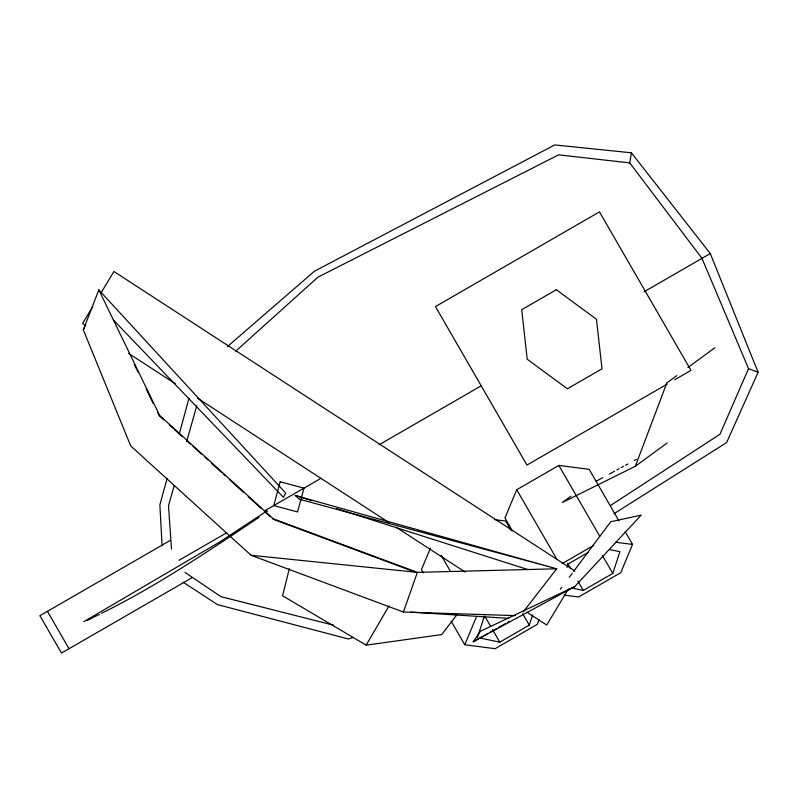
<?xml version="1.0" encoding="UTF-8"?>
<svg xmlns="http://www.w3.org/2000/svg" width="798" height="798" viewBox="0 0 798 798"><rect width="100%" height="100%" fill="white"/><g stroke="black" fill="none" stroke-linecap="round" stroke-linejoin="round"><path stroke-width="1.2" d="M267.041 511.737L267.081 510.82L219.55 542.081L83.79 621.702M613.961 513.732L726.609 442.581L758.1 372.277L748.534 368.636L701.981 258.362L629.752 162.902L631.388 152.797L554.75 144.927L314.462 271.2L227.41 346.601M289.335 568.705L282.562 595.767L366.162 645.163L441.703 634.59L456.646 615.098M167.081 478.471L159.869 504.855L162.094 545.762M179.201 434.112L189.036 398.142M174.223 485.513L168.498 505.752L171.51 549.154M186.672 441.464L196.777 405.753M477.413 637.472L484.157 616.904M479.768 637.961L499.777 642.161L529.264 625.143L532.635 614.859M566.929 567.478L568.056 564.046L588.066 552.495M571.528 587.986L583.298 590.45L612.784 573.433L619.906 551.717L609.313 549.493M113.386 319.968L283.43 497.344L285.794 493.164L98.832 289.903L83.311 329.853L130.742 445.962L251.071 555.268L403.399 612.036L417.374 572.365L556.705 568.784L523.269 611.866M570.959 496.196L562.271 502.55L635.348 466.261L666.809 382.96L676.824 375.629M430.381 548.226L421.434 569.692L423.289 572.914M618.919 520.825L589.193 469.344L558.849 465.424L516.735 489.743L504.954 517.982L512.386 530.85M539.129 619.856L537.244 624.375L495.119 648.694L464.775 644.764L476.556 616.525M625.113 531.548L632.545 544.426L620.764 572.665L578.65 596.984L564.076 595.099M748.534 368.636L719.976 434.242L610.47 505.523M83.311 329.853L85.566 324.866M366.162 645.163L389.015 605.901M92.827 306.512L82.603 323.489L85.745 325.524M101.127 292.706L113.905 271.49L574.869 571.019M568.425 588.974L546.7 625.053L526.84 612.156M574.72 586.61L473.144 641.782L480.456 631.238L574.72 586.61L641.173 515.139L610.759 521.722L573.662 571.348M560.306 589.223L561.792 587.238M569.213 577.303L572.176 573.333M235.619 351.26L317.923 277.175L558.66 154.832L629.752 162.902M687.836 367.559L714.878 347.758M635.348 466.261L667.118 443M259.081 517.304C208.009 551.408 156.717 586.021 101.565 613.283M169.924 540.615L39.9 615.687L61.486 653.073L191.51 578.011M179.011 560.296L226.502 532.874M264.278 511.069L321.145 478.231M379.01 444.825L481.254 385.793M643.966 291.859L710.3 253.555L758.1 372.277M667.238 384.077L526.959 465.074L435.449 306.582L599.468 211.879L690.978 370.372L674.789 379.718M562.181 563.597L593.772 545.363M473.144 641.782L488.186 633.313M490.331 632.096L496.775 628.465M498.93 627.258L505.373 623.627M507.518 622.42L509.663 621.203M596.206 481.194L602.739 477.643M609.263 474.092L614.709 471.129M616.884 469.952L619.058 468.765M621.233 467.578L623.408 466.401M625.582 465.214L627.757 464.037M634.29 460.486L636.465 459.299M87.321 620.375L99.371 614.37M353.175 637.393L348.497 639.008L217.455 604.595L183.141 582.211M403.399 612.036L515.259 615.617M410.86 612.126L508.745 618.36M251.071 555.268L417.374 572.365L273.275 518.81L159.58 415.349L98.832 289.903M494.75 519.648L505.673 521.054L511.249 530.71M615.547 542.221L632.545 544.426M333.724 625.223L220.996 596.675L184.907 572.365M295.18 495.458L556.705 568.784L299.29 499.189L295.18 495.458L311.799 500.755M336.716 508.685L527.787 569.533M273.026 519.219L416.187 572.455M128.598 353.374L175.63 383.938M197.585 398.202L388.865 522.5M396.187 527.249L465.174 572.076M163.72 419.788L159.121 415.608L157.505 412.277M169.226 424.805L172.897 428.147M174.742 429.813L182.084 436.506M186.682 440.676L190.353 444.017M193.106 446.531L201.375 454.052M205.056 457.394L207.809 459.897M211.48 463.239L221.585 472.436M223.42 474.102L225.265 475.778M229.854 479.947L243.629 492.486M248.228 496.665L261.086 508.366M265.674 512.535L270.273 516.715M631.388 152.797L710.3 253.555M558.849 465.424L599.717 536.206M602.55 555.697L612.784 573.433M567.637 563.328L570.65 568.545M577.882 581.064L583.298 590.45M516.735 489.743L556.984 559.458M522.63 613.662L529.264 625.143M484.715 616.086L490.74 626.51M492.546 629.642L499.777 642.161M441.254 555.398L450.541 571.478M451.159 621.173L464.775 644.764M47.441 611.328L69.027 648.724M134.303 364.407L138.084 372.197M146.174 388.895L153.186 403.369M280.148 481.783L273.774 505.583L297.574 511.967L303.958 488.157L280.148 481.783M556.336 289.724L521.702 309.714L527.229 359.25L567.368 388.806L602.001 368.816L596.475 319.27L556.336 289.724"/></g></svg>
